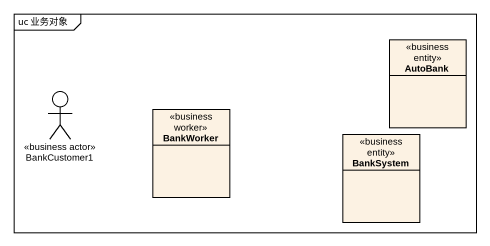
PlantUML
@startuml
mainframe uc 业务对象
allowmixing
hide circle
hide empty members
class AutoBank <<business entity>>
actor BankCustomer1 <<business actor>>
class BankWorker <<business worker>>
class BankSystem <<business entity>>
@enduml
